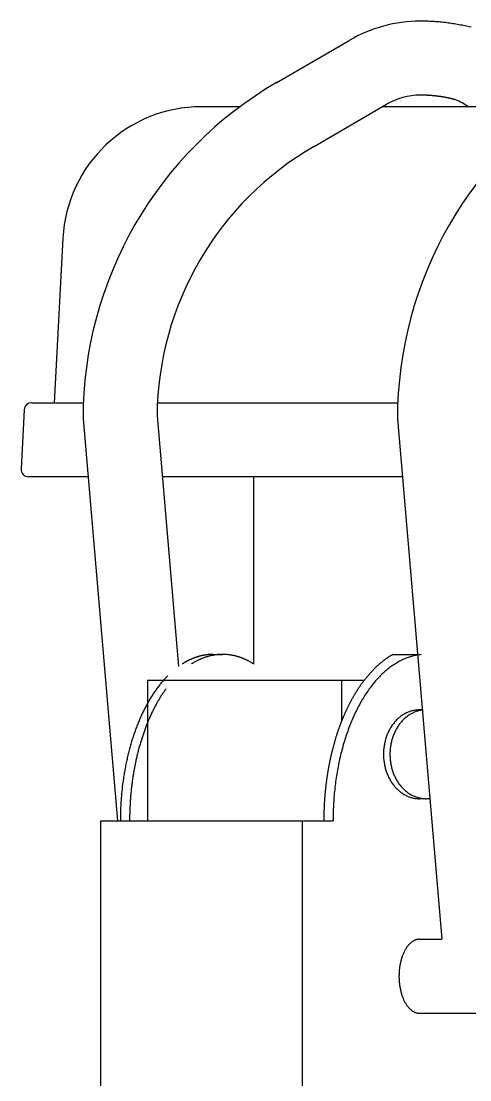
# Model space of a CAD drawing. Extents: x -197 to 653, y -753 to 174.
# Drawn here: x -148.4 to -124.1, y -306.6 to -249.4 of the extents above; entities that cross this region are included whole.
import ezdxf

# ---------------------------------------------------------------- set-up
doc = ezdxf.new("R2010")
doc.units = 0
doc.layers.get('0').update_dxf_attribs({"linetype": 'CONTINUOUS'})

msp = doc.modelspace()

# ---------------------------------------------------------------- linework, layer by layer
at = {"color": 7, "linetype": 'CONTINUOUS'}
for p, q in [((-134.594, -252.704), (-130.646, -250.409)), ((-136.562, -254), (-138.642, -254)), ((-132.584, -256.162), (-128.636, -253.867)), ((-119.562, -254), (-128.865, -254)), ((-146.132, -261.107), (-146.598, -270)), ((-147.82, -270), (-145.024, -270)), ((-141.019, -270), (-128.024, -270)), ((-148.22, -270.379), (-148.387, -273.579)), ((-141.041, -270.715), (-139.882, -284.263)), ((-145.041, -270.879), (-143.183, -292.607)), ((-128.041, -270.879), (-125.635, -299.009)), ((-144.774, -274), (-147.988, -274)), ((-127.774, -274), (-140.76, -274)), ((-135.8, -284.137), (-135.8, -274)), ((-137.998, -283.607), (-137.498, -283.607)), ((-128.289, -283.607), (-126.952, -283.607)), ((-141.562, -285.007), (-141.562, -292.607)), ((-141.562, -285.007), (-131.062, -285.007)), ((-131.062, -285.007), (-131.062, -287.215)), ((-131.062, -285.007), (-129.838, -285.007)), ((-126.696, -286.607), (-126.848, -286.607)), ((-126.498, -291.407), (-126.848, -291.407)), ((-144.107, -292.607), (-131.525, -292.607)), ((-144.107, -292.607), (-144.107, -316.151)), ((-133.189, -292.607), (-133.189, -316.151)), ((-126.835, -299.009), (-125.635, -299.009)), ((-126.848, -303.006), (-123.387, -303.006))]:
    msp.add_line(p, q, dxfattribs=at)
for points in [[(-124.06, -249.705, 0), (-124.141, -249.685, 0), (-124.222, -249.666, 0), (-124.303, -249.648, 0), (-124.384, -249.63, 0), (-124.466, -249.613, 0), (-124.548, -249.596, 0), (-124.63, -249.58, 0), (-124.712, -249.564, 0), (-124.794, -249.549, 0), (-124.876, -249.535, 0), (-124.959, -249.521, 0), (-125.042, -249.508, 0), (-125.125, -249.496, 0), (-125.208, -249.484, 0), (-125.291, -249.472, 0), (-125.374, -249.462, 0), (-125.458, -249.452, 0), (-125.541, -249.442, 0), (-125.625, -249.433, 0), (-125.709, -249.425, 0), (-125.793, -249.417, 0), (-125.876, -249.41, 0), (-125.96, -249.404, 0), (-126.044, -249.398, 0), (-126.129, -249.393, 0), (-126.213, -249.388, 0), (-126.297, -249.384, 0), (-126.381, -249.381, 0), (-126.465, -249.378, 0), (-126.55, -249.376, 0), (-126.634, -249.374, 0), (-126.718, -249.373, 0), (-126.803, -249.373, 0)], [(-137.998, -283.607, 0), (-138.012, -283.607, 0), (-138.025, -283.608, 0), (-138.038, -283.608, 0), (-138.052, -283.608, 0), (-138.065, -283.608, 0), (-138.079, -283.609, 0), (-138.092, -283.609, 0), (-138.105, -283.609, 0), (-138.119, -283.61, 0), (-138.132, -283.611, 0), (-138.145, -283.611, 0), (-138.159, -283.612, 0), (-138.172, -283.613, 0), (-138.185, -283.614, 0), (-138.199, -283.615, 0), (-138.212, -283.616, 0), (-138.226, -283.617, 0), (-138.239, -283.618, 0), (-138.252, -283.619, 0), (-138.266, -283.62, 0), (-138.279, -283.621, 0), (-138.292, -283.623, 0), (-138.306, -283.624, 0), (-138.319, -283.626, 0), (-138.332, -283.627, 0), (-138.346, -283.629, 0), (-138.359, -283.631, 0), (-138.372, -283.632, 0), (-138.386, -283.634, 0), (-138.399, -283.636, 0), (-138.412, -283.638, 0), (-138.426, -283.64, 0), (-138.439, -283.642, 0), (-138.452, -283.644, 0), (-138.466, -283.646, 0), (-138.479, -283.649, 0), (-138.492, -283.651, 0), (-138.506, -283.653, 0), (-138.519, -283.656, 0), (-138.532, -283.658, 0), (-138.545, -283.661, 0), (-138.559, -283.664, 0), (-138.572, -283.666, 0), (-138.585, -283.669, 0), (-138.599, -283.672, 0), (-138.612, -283.675, 0), (-138.625, -283.678, 0), (-138.638, -283.681, 0), (-138.652, -283.684, 0), (-138.665, -283.687, 0), (-138.678, -283.69, 0), (-138.691, -283.693, 0), (-138.705, -283.697, 0), (-138.718, -283.7, 0), (-138.731, -283.704, 0), (-138.744, -283.707, 0), (-138.757, -283.711, 0), (-138.771, -283.714, 0), (-138.784, -283.718, 0), (-138.797, -283.722, 0), (-138.81, -283.726, 0), (-138.823, -283.73, 0), (-138.837, -283.733, 0), (-138.85, -283.738, 0), (-138.863, -283.742, 0), (-138.876, -283.746, 0), (-138.889, -283.75, 0), (-138.903, -283.754, 0), (-138.916, -283.759, 0), (-138.929, -283.763, 0), (-138.942, -283.767, 0), (-138.955, -283.772, 0), (-138.968, -283.777, 0), (-138.981, -283.781, 0), (-138.994, -283.786, 0), (-139.008, -283.791, 0), (-139.021, -283.796, 0), (-139.034, -283.8, 0), (-139.047, -283.805, 0), (-139.06, -283.81, 0), (-139.073, -283.816, 0), (-139.086, -283.821, 0), (-139.099, -283.826, 0), (-139.112, -283.831, 0), (-139.125, -283.836, 0), (-139.138, -283.842, 0), (-139.151, -283.847, 0), (-139.164, -283.853, 0), (-139.177, -283.858, 0), (-139.19, -283.864, 0), (-139.203, -283.87, 0), (-139.216, -283.876, 0), (-139.229, -283.881, 0), (-139.242, -283.887, 0), (-139.255, -283.893, 0), (-139.268, -283.899, 0), (-139.281, -283.905, 0), (-139.294, -283.911, 0), (-139.307, -283.918, 0), (-139.32, -283.924, 0), (-139.333, -283.93, 0), (-139.345, -283.937, 0), (-139.358, -283.943, 0), (-139.371, -283.95, 0), (-139.384, -283.956, 0), (-139.397, -283.963, 0), (-139.41, -283.969, 0), (-139.423, -283.976, 0), (-139.435, -283.983, 0), (-139.448, -283.99, 0), (-139.461, -283.997, 0), (-139.474, -284.004, 0), (-139.486, -284.011, 0), (-139.499, -284.018, 0), (-139.512, -284.025, 0), (-139.525, -284.032, 0), (-139.537, -284.04, 0), (-139.55, -284.047, 0), (-139.563, -284.055, 0), (-139.576, -284.062, 0), (-139.588, -284.07, 0), (-139.601, -284.077, 0), (-139.614, -284.085, 0), (-139.626, -284.093, 0), (-139.639, -284.1, 0), (-139.652, -284.108, 0), (-139.664, -284.116, 0), (-139.677, -284.124, 0)], [(-135.82, -284.124, 0), (-135.845, -284.108, 0), (-135.87, -284.093, 0), (-135.896, -284.077, 0), (-135.921, -284.062, 0), (-135.946, -284.047, 0), (-135.972, -284.032, 0), (-135.997, -284.018, 0), (-136.023, -284.004, 0), (-136.048, -283.99, 0), (-136.074, -283.976, 0), (-136.1, -283.963, 0), (-136.125, -283.95, 0), (-136.151, -283.937, 0), (-136.177, -283.924, 0), (-136.203, -283.911, 0), (-136.229, -283.899, 0), (-136.255, -283.887, 0), (-136.28, -283.876, 0), (-136.306, -283.864, 0), (-136.332, -283.853, 0), (-136.358, -283.842, 0), (-136.385, -283.831, 0), (-136.411, -283.821, 0), (-136.437, -283.81, 0), (-136.463, -283.8, 0), (-136.489, -283.791, 0), (-136.515, -283.781, 0), (-136.542, -283.772, 0), (-136.568, -283.763, 0), (-136.594, -283.754, 0), (-136.62, -283.746, 0), (-136.647, -283.738, 0), (-136.673, -283.73, 0), (-136.699, -283.722, 0), (-136.726, -283.714, 0), (-136.752, -283.707, 0), (-136.779, -283.7, 0), (-136.805, -283.693, 0), (-136.832, -283.687, 0), (-136.858, -283.681, 0), (-136.885, -283.675, 0), (-136.911, -283.669, 0), (-136.938, -283.664, 0), (-136.964, -283.658, 0), (-136.991, -283.653, 0), (-137.018, -283.649, 0), (-137.044, -283.644, 0), (-137.071, -283.64, 0), (-137.098, -283.636, 0), (-137.124, -283.632, 0), (-137.151, -283.629, 0), (-137.178, -283.626, 0), (-137.204, -283.623, 0), (-137.231, -283.62, 0), (-137.258, -283.618, 0), (-137.284, -283.616, 0), (-137.311, -283.614, 0), (-137.338, -283.612, 0), (-137.365, -283.611, 0), (-137.391, -283.609, 0), (-137.418, -283.609, 0), (-137.445, -283.608, 0), (-137.472, -283.608, 0), (-137.498, -283.607, 0), (-137.525, -283.608, 0), (-137.552, -283.608, 0), (-137.579, -283.609, 0), (-137.605, -283.609, 0), (-137.632, -283.611, 0), (-137.659, -283.612, 0), (-137.685, -283.614, 0), (-137.712, -283.616, 0), (-137.739, -283.618, 0), (-137.766, -283.62, 0), (-137.792, -283.623, 0), (-137.819, -283.626, 0), (-137.846, -283.629, 0), (-137.872, -283.632, 0), (-137.899, -283.636, 0), (-137.926, -283.64, 0), (-137.952, -283.644, 0), (-137.979, -283.649, 0), (-138.006, -283.653, 0), (-138.032, -283.658, 0), (-138.059, -283.664, 0), (-138.085, -283.669, 0), (-138.112, -283.675, 0), (-138.138, -283.681, 0), (-138.165, -283.687, 0), (-138.191, -283.693, 0), (-138.218, -283.7, 0), (-138.244, -283.707, 0), (-138.271, -283.714, 0), (-138.297, -283.722, 0), (-138.323, -283.73, 0), (-138.35, -283.738, 0), (-138.376, -283.746, 0), (-138.403, -283.754, 0), (-138.429, -283.763, 0), (-138.455, -283.772, 0), (-138.481, -283.781, 0), (-138.508, -283.791, 0), (-138.534, -283.8, 0), (-138.56, -283.81, 0), (-138.586, -283.821, 0), (-138.612, -283.831, 0), (-138.638, -283.842, 0), (-138.664, -283.853, 0), (-138.69, -283.864, 0), (-138.716, -283.876, 0), (-138.742, -283.887, 0), (-138.768, -283.899, 0), (-138.794, -283.911, 0), (-138.82, -283.924, 0), (-138.845, -283.937, 0), (-138.871, -283.95, 0), (-138.897, -283.963, 0), (-138.923, -283.976, 0), (-138.948, -283.99, 0), (-138.974, -284.004, 0), (-138.999, -284.018, 0), (-139.025, -284.032, 0), (-139.05, -284.047, 0), (-139.076, -284.062, 0), (-139.101, -284.077, 0), (-139.126, -284.093, 0), (-139.152, -284.108, 0), (-139.177, -284.124, 0)], [(-126.751, -283.619, 0), (-126.811, -283.625, 0), (-126.87, -283.632, 0), (-126.93, -283.641, 0), (-126.989, -283.65, 0), (-127.048, -283.661, 0), (-127.108, -283.674, 0), (-127.167, -283.687, 0), (-127.226, -283.702, 0), (-127.285, -283.718, 0), (-127.344, -283.736, 0), (-127.403, -283.754, 0), (-127.462, -283.774, 0), (-127.52, -283.795, 0), (-127.578, -283.818, 0), (-127.637, -283.841, 0), (-127.695, -283.866, 0), (-127.753, -283.892, 0), (-127.81, -283.919, 0), (-127.868, -283.948, 0), (-127.925, -283.978, 0), (-127.982, -284.009, 0), (-128.039, -284.041, 0), (-128.096, -284.074, 0), (-128.153, -284.109, 0), (-128.209, -284.145, 0), (-128.265, -284.182, 0), (-128.321, -284.22, 0), (-128.376, -284.259, 0), (-128.431, -284.3, 0), (-128.486, -284.341, 0), (-128.541, -284.384, 0), (-128.596, -284.428, 0), (-128.65, -284.473, 0), (-128.703, -284.52, 0), (-128.757, -284.567, 0), (-128.81, -284.616, 0), (-128.863, -284.666, 0), (-128.916, -284.716, 0), (-128.968, -284.768, 0), (-129.02, -284.821, 0), (-129.071, -284.876, 0), (-129.122, -284.931, 0), (-129.173, -284.987, 0), (-129.223, -285.045, 0), (-129.273, -285.103, 0), (-129.323, -285.163, 0), (-129.372, -285.223, 0), (-129.421, -285.285, 0), (-129.469, -285.348, 0), (-129.517, -285.411, 0), (-129.565, -285.476, 0), (-129.612, -285.542, 0), (-129.658, -285.609, 0), (-129.705, -285.676, 0), (-129.75, -285.745, 0), (-129.796, -285.815, 0), (-129.841, -285.885, 0), (-129.885, -285.957, 0), (-129.929, -286.029, 0), (-129.972, -286.103, 0), (-130.015, -286.177, 0), (-130.057, -286.252, 0), (-130.099, -286.328, 0), (-130.141, -286.405, 0), (-130.182, -286.483, 0), (-130.222, -286.562, 0), (-130.262, -286.642, 0), (-130.301, -286.722, 0), (-130.34, -286.804, 0), (-130.378, -286.886, 0), (-130.416, -286.969, 0), (-130.453, -287.052, 0), (-130.49, -287.137, 0), (-130.526, -287.222, 0), (-130.561, -287.308, 0), (-130.596, -287.395, 0), (-130.63, -287.482, 0), (-130.664, -287.571, 0), (-130.697, -287.66, 0), (-130.73, -287.749, 0), (-130.762, -287.84, 0), (-130.793, -287.931, 0), (-130.824, -288.022, 0), (-130.854, -288.115, 0), (-130.883, -288.208, 0), (-130.912, -288.301, 0), (-130.94, -288.395, 0), (-130.968, -288.49, 0), (-130.995, -288.585, 0), (-131.021, -288.681, 0), (-131.047, -288.778, 0), (-131.072, -288.875, 0), (-131.097, -288.972, 0), (-131.12, -289.07, 0), (-131.144, -289.169, 0), (-131.166, -289.268, 0), (-131.188, -289.368, 0), (-131.209, -289.468, 0), (-131.23, -289.568, 0), (-131.249, -289.669, 0), (-131.269, -289.77, 0), (-131.287, -289.872, 0), (-131.305, -289.974, 0), (-131.322, -290.076, 0), (-131.338, -290.179, 0), (-131.354, -290.282, 0), (-131.369, -290.385, 0), (-131.384, -290.489, 0), (-131.397, -290.593, 0), (-131.41, -290.698, 0), (-131.423, -290.802, 0), (-131.434, -290.907, 0), (-131.445, -291.012, 0), (-131.455, -291.118, 0), (-131.465, -291.223, 0), (-131.474, -291.329, 0), (-131.482, -291.435, 0), (-131.489, -291.541, 0), (-131.496, -291.647, 0), (-131.502, -291.753, 0), (-131.507, -291.86, 0), (-131.512, -291.966, 0), (-131.516, -292.073, 0), (-131.519, -292.18, 0), (-131.522, -292.287, 0), (-131.523, -292.394, 0), (-131.524, -292.501, 0), (-131.525, -292.607, 0)], [(-140.46, -284.76, 0), (-140.496, -284.797, 0), (-140.532, -284.834, 0), (-140.568, -284.872, 0), (-140.603, -284.91, 0), (-140.639, -284.949, 0), (-140.674, -284.989, 0), (-140.709, -285.028, 0), (-140.744, -285.069, 0), (-140.779, -285.11, 0), (-140.813, -285.151, 0), (-140.848, -285.193, 0), (-140.882, -285.236, 0), (-140.916, -285.279, 0), (-140.95, -285.322, 0), (-140.983, -285.366, 0), (-141.017, -285.411, 0), (-141.05, -285.456, 0), (-141.083, -285.501, 0), (-141.115, -285.547, 0), (-141.148, -285.593, 0), (-141.18, -285.64, 0), (-141.212, -285.688, 0), (-141.244, -285.736, 0), (-141.276, -285.784, 0), (-141.307, -285.833, 0), (-141.338, -285.882, 0), (-141.369, -285.932, 0), (-141.4, -285.982, 0), (-141.431, -286.032, 0), (-141.461, -286.083, 0), (-141.491, -286.135, 0), (-141.521, -286.187, 0), (-141.55, -286.239, 0), (-141.58, -286.292, 0), (-141.609, -286.345, 0), (-141.637, -286.399, 0), (-141.666, -286.453, 0), (-141.694, -286.508, 0), (-141.722, -286.563, 0), (-141.75, -286.618, 0), (-141.778, -286.674, 0), (-141.805, -286.73, 0), (-141.832, -286.787, 0), (-141.859, -286.844, 0), (-141.885, -286.901, 0), (-141.912, -286.959, 0), (-141.938, -287.017, 0), (-141.963, -287.076, 0), (-141.989, -287.135, 0), (-142.014, -287.194, 0), (-142.039, -287.254, 0), (-142.063, -287.314, 0), (-142.088, -287.374, 0), (-142.112, -287.435, 0), (-142.135, -287.496, 0), (-142.159, -287.557, 0), (-142.182, -287.619, 0), (-142.205, -287.681, 0), (-142.228, -287.744, 0), (-142.25, -287.807, 0), (-142.272, -287.87, 0), (-142.294, -287.933, 0), (-142.315, -287.997, 0), (-142.336, -288.061, 0), (-142.357, -288.126, 0), (-142.378, -288.19, 0), (-142.398, -288.255, 0), (-142.418, -288.321, 0), (-142.438, -288.386, 0), (-142.457, -288.452, 0), (-142.476, -288.518, 0), (-142.495, -288.585, 0), (-142.513, -288.652, 0), (-142.531, -288.719, 0), (-142.549, -288.786, 0), (-142.567, -288.853, 0), (-142.584, -288.921, 0), (-142.601, -288.989, 0), (-142.617, -289.058, 0), (-142.634, -289.126, 0), (-142.65, -289.195, 0), (-142.665, -289.264, 0), (-142.68, -289.333, 0), (-142.695, -289.403, 0), (-142.71, -289.472, 0), (-142.724, -289.542, 0), (-142.738, -289.612, 0), (-142.752, -289.683, 0), (-142.765, -289.753, 0), (-142.778, -289.824, 0), (-142.791, -289.895, 0), (-142.803, -289.966, 0), (-142.816, -290.037, 0), (-142.827, -290.109, 0), (-142.839, -290.18, 0), (-142.85, -290.252, 0), (-142.86, -290.324, 0), (-142.871, -290.396, 0), (-142.881, -290.469, 0), (-142.891, -290.541, 0), (-142.9, -290.613, 0), (-142.909, -290.686, 0), (-142.918, -290.759, 0), (-142.926, -290.832, 0), (-142.934, -290.905, 0), (-142.942, -290.978, 0), (-142.949, -291.051, 0), (-142.956, -291.125, 0), (-142.963, -291.198, 0), (-142.969, -291.272, 0), (-142.975, -291.346, 0), (-142.981, -291.419, 0), (-142.986, -291.493, 0), (-142.991, -291.567, 0), (-142.996, -291.641, 0), (-143, -291.715, 0), (-143.004, -291.789, 0), (-143.008, -291.864, 0), (-143.011, -291.938, 0), (-143.014, -292.012, 0), (-143.016, -292.086, 0), (-143.019, -292.161, 0), (-143.021, -292.235, 0), (-143.022, -292.31, 0), (-143.023, -292.384, 0), (-143.024, -292.458, 0), (-143.025, -292.533, 0), (-143.025, -292.607, 0)], [(-140.558, -285.467, 0), (-140.587, -285.507, 0), (-140.615, -285.547, 0), (-140.643, -285.587, 0), (-140.671, -285.627, 0), (-140.699, -285.668, 0), (-140.727, -285.709, 0), (-140.754, -285.751, 0), (-140.782, -285.793, 0), (-140.809, -285.835, 0), (-140.836, -285.878, 0), (-140.863, -285.921, 0), (-140.889, -285.964, 0), (-140.916, -286.007, 0), (-140.942, -286.051, 0), (-140.968, -286.096, 0), (-140.994, -286.14, 0), (-141.02, -286.185, 0), (-141.045, -286.231, 0), (-141.071, -286.276, 0), (-141.096, -286.322, 0), (-141.121, -286.368, 0), (-141.146, -286.415, 0), (-141.171, -286.462, 0), (-141.195, -286.509, 0), (-141.219, -286.557, 0), (-141.243, -286.605, 0), (-141.267, -286.653, 0), (-141.291, -286.701, 0), (-141.315, -286.75, 0), (-141.338, -286.799, 0), (-141.361, -286.848, 0), (-141.384, -286.898, 0), (-141.407, -286.948, 0), (-141.429, -286.998, 0), (-141.452, -287.049, 0), (-141.474, -287.1, 0), (-141.496, -287.151, 0), (-141.517, -287.202, 0), (-141.539, -287.254, 0), (-141.56, -287.306, 0), (-141.581, -287.358, 0), (-141.602, -287.41, 0), (-141.623, -287.463, 0), (-141.643, -287.516, 0), (-141.663, -287.569, 0), (-141.683, -287.623, 0), (-141.703, -287.677, 0), (-141.723, -287.731, 0), (-141.742, -287.785, 0), (-141.761, -287.839, 0), (-141.78, -287.894, 0), (-141.799, -287.949, 0), (-141.818, -288.004, 0), (-141.836, -288.06, 0), (-141.854, -288.116, 0), (-141.872, -288.171, 0), (-141.889, -288.228, 0), (-141.907, -288.284, 0), (-141.924, -288.341, 0), (-141.941, -288.397, 0), (-141.958, -288.455, 0), (-141.974, -288.512, 0), (-141.99, -288.569, 0), (-142.006, -288.627, 0), (-142.022, -288.685, 0), (-142.038, -288.743, 0), (-142.053, -288.801, 0), (-142.068, -288.86, 0), (-142.083, -288.918, 0), (-142.098, -288.977, 0), (-142.112, -289.036, 0), (-142.126, -289.095, 0), (-142.14, -289.155, 0), (-142.154, -289.214, 0), (-142.167, -289.274, 0), (-142.181, -289.334, 0), (-142.194, -289.394, 0), (-142.206, -289.455, 0), (-142.219, -289.515, 0), (-142.231, -289.576, 0), (-142.243, -289.636, 0), (-142.255, -289.697, 0), (-142.266, -289.758, 0), (-142.278, -289.819, 0), (-142.289, -289.881, 0), (-142.299, -289.942, 0), (-142.31, -290.004, 0), (-142.32, -290.065, 0), (-142.33, -290.127, 0), (-142.34, -290.189, 0), (-142.35, -290.251, 0), (-142.359, -290.314, 0), (-142.368, -290.376, 0), (-142.377, -290.439, 0), (-142.385, -290.501, 0), (-142.394, -290.564, 0), (-142.402, -290.627, 0), (-142.409, -290.689, 0), (-142.417, -290.752, 0), (-142.424, -290.816, 0), (-142.431, -290.879, 0), (-142.438, -290.942, 0), (-142.445, -291.005, 0), (-142.451, -291.069, 0), (-142.457, -291.132, 0), (-142.463, -291.196, 0), (-142.468, -291.26, 0), (-142.473, -291.323, 0), (-142.478, -291.387, 0), (-142.483, -291.451, 0), (-142.488, -291.515, 0), (-142.492, -291.579, 0), (-142.496, -291.643, 0), (-142.5, -291.707, 0), (-142.503, -291.771, 0), (-142.506, -291.835, 0), (-142.509, -291.899, 0), (-142.512, -291.964, 0), (-142.514, -292.028, 0), (-142.517, -292.092, 0), (-142.519, -292.157, 0), (-142.52, -292.221, 0), (-142.522, -292.285, 0), (-142.523, -292.35, 0), (-142.524, -292.414, 0), (-142.524, -292.479, 0), (-142.525, -292.543, 0), (-142.525, -292.607, 0)], [(-126.848, -286.607, 0), (-126.896, -286.608, 0), (-126.944, -286.61, 0), (-126.992, -286.614, 0), (-127.039, -286.619, 0), (-127.087, -286.625, 0), (-127.134, -286.633, 0), (-127.181, -286.643, 0), (-127.228, -286.654, 0), (-127.275, -286.666, 0), (-127.322, -286.679, 0), (-127.368, -286.694, 0), (-127.414, -286.711, 0), (-127.46, -286.729, 0), (-127.505, -286.748, 0), (-127.55, -286.768, 0), (-127.594, -286.79, 0), (-127.638, -286.813, 0), (-127.681, -286.838, 0), (-127.724, -286.864, 0), (-127.767, -286.891, 0), (-127.809, -286.919, 0), (-127.85, -286.949, 0), (-127.891, -286.98, 0), (-127.931, -287.012, 0), (-127.97, -287.045, 0), (-128.009, -287.08, 0), (-128.047, -287.115, 0), (-128.084, -287.152, 0), (-128.121, -287.19, 0), (-128.157, -287.229, 0), (-128.192, -287.269, 0), (-128.226, -287.31, 0), (-128.26, -287.353, 0), (-128.292, -287.396, 0), (-128.324, -287.44, 0), (-128.355, -287.485, 0), (-128.384, -287.531, 0), (-128.413, -287.578, 0), (-128.441, -287.625, 0), (-128.468, -287.674, 0), (-128.495, -287.723, 0), (-128.52, -287.774, 0), (-128.544, -287.824, 0), (-128.567, -287.876, 0), (-128.589, -287.928, 0), (-128.61, -287.981, 0), (-128.63, -288.035, 0), (-128.649, -288.089, 0), (-128.666, -288.144, 0), (-128.683, -288.199, 0), (-128.699, -288.255, 0), (-128.713, -288.311, 0), (-128.726, -288.367, 0), (-128.738, -288.424, 0), (-128.75, -288.482, 0), (-128.759, -288.539, 0), (-128.768, -288.597, 0), (-128.776, -288.655, 0), (-128.782, -288.714, 0), (-128.787, -288.772, 0), (-128.792, -288.831, 0), (-128.795, -288.89, 0), (-128.796, -288.949, 0), (-128.797, -289.007, 0), (-128.796, -289.066, 0), (-128.795, -289.125, 0), (-128.792, -289.184, 0), (-128.787, -289.243, 0), (-128.782, -289.301, 0), (-128.776, -289.36, 0), (-128.768, -289.418, 0), (-128.759, -289.476, 0), (-128.75, -289.533, 0), (-128.738, -289.591, 0), (-128.726, -289.648, 0), (-128.713, -289.704, 0), (-128.699, -289.76, 0), (-128.683, -289.816, 0), (-128.666, -289.871, 0), (-128.649, -289.926, 0), (-128.63, -289.98, 0), (-128.61, -290.034, 0), (-128.589, -290.086, 0), (-128.567, -290.139, 0), (-128.544, -290.19, 0), (-128.52, -290.241, 0), (-128.495, -290.291, 0), (-128.468, -290.341, 0), (-128.441, -290.389, 0), (-128.413, -290.437, 0), (-128.384, -290.484, 0), (-128.355, -290.53, 0), (-128.324, -290.575, 0), (-128.292, -290.619, 0), (-128.26, -290.662, 0), (-128.226, -290.704, 0), (-128.192, -290.746, 0), (-128.157, -290.786, 0), (-128.121, -290.825, 0), (-128.084, -290.863, 0), (-128.047, -290.899, 0), (-128.009, -290.935, 0), (-127.97, -290.97, 0), (-127.931, -291.003, 0), (-127.891, -291.035, 0), (-127.85, -291.066, 0), (-127.809, -291.096, 0), (-127.767, -291.124, 0), (-127.724, -291.151, 0), (-127.681, -291.177, 0), (-127.638, -291.202, 0), (-127.594, -291.225, 0), (-127.55, -291.247, 0), (-127.505, -291.267, 0), (-127.46, -291.286, 0), (-127.414, -291.304, 0), (-127.368, -291.32, 0), (-127.322, -291.335, 0), (-127.275, -291.349, 0), (-127.228, -291.361, 0), (-127.181, -291.372, 0), (-127.134, -291.381, 0), (-127.087, -291.389, 0), (-127.039, -291.396, 0), (-126.992, -291.401, 0), (-126.944, -291.405, 0), (-126.896, -291.407, 0), (-126.848, -291.407, 0)], [(-126.658, -286.616, 0), (-126.706, -286.621, 0), (-126.753, -286.628, 0), (-126.801, -286.637, 0), (-126.848, -286.646, 0), (-126.895, -286.658, 0), (-126.942, -286.67, 0), (-126.988, -286.685, 0), (-127.035, -286.7, 0), (-127.081, -286.717, 0), (-127.126, -286.735, 0), (-127.171, -286.755, 0), (-127.216, -286.776, 0), (-127.26, -286.799, 0), (-127.304, -286.822, 0), (-127.348, -286.847, 0), (-127.39, -286.874, 0), (-127.433, -286.901, 0), (-127.475, -286.93, 0), (-127.516, -286.961, 0), (-127.556, -286.992, 0), (-127.596, -287.025, 0), (-127.635, -287.059, 0), (-127.674, -287.094, 0), (-127.712, -287.13, 0), (-127.749, -287.167, 0), (-127.785, -287.206, 0), (-127.821, -287.245, 0), (-127.856, -287.286, 0), (-127.89, -287.327, 0), (-127.923, -287.37, 0), (-127.955, -287.414, 0), (-127.987, -287.458, 0), (-128.017, -287.504, 0), (-128.047, -287.55, 0), (-128.075, -287.598, 0), (-128.103, -287.646, 0), (-128.13, -287.695, 0), (-128.155, -287.745, 0), (-128.18, -287.795, 0), (-128.204, -287.846, 0), (-128.226, -287.898, 0), (-128.248, -287.951, 0), (-128.269, -288.004, 0), (-128.288, -288.058, 0), (-128.306, -288.113, 0), (-128.324, -288.168, 0), (-128.34, -288.223, 0), (-128.355, -288.279, 0), (-128.369, -288.336, 0), (-128.382, -288.393, 0), (-128.394, -288.45, 0), (-128.404, -288.508, 0), (-128.414, -288.565, 0), (-128.422, -288.624, 0), (-128.429, -288.682, 0), (-128.435, -288.741, 0), (-128.44, -288.799, 0), (-128.443, -288.858, 0), (-128.445, -288.917, 0), (-128.447, -288.976, 0), (-128.447, -289.035, 0), (-128.446, -289.094, 0), (-128.443, -289.153, 0), (-128.44, -289.212, 0), (-128.435, -289.271, 0), (-128.429, -289.329, 0), (-128.422, -289.388, 0), (-128.414, -289.446, 0), (-128.405, -289.504, 0), (-128.394, -289.561, 0), (-128.383, -289.619, 0), (-128.37, -289.675, 0), (-128.356, -289.732, 0), (-128.341, -289.788, 0), (-128.325, -289.844, 0), (-128.308, -289.899, 0), (-128.289, -289.953, 0), (-128.27, -290.007, 0), (-128.249, -290.06, 0), (-128.228, -290.113, 0), (-128.205, -290.165, 0), (-128.181, -290.217, 0), (-128.157, -290.267, 0), (-128.131, -290.317, 0), (-128.105, -290.366, 0), (-128.077, -290.414, 0), (-128.048, -290.462, 0), (-128.019, -290.508, 0), (-127.988, -290.554, 0), (-127.957, -290.599, 0), (-127.925, -290.642, 0), (-127.892, -290.685, 0), (-127.858, -290.727, 0), (-127.823, -290.767, 0), (-127.788, -290.807, 0), (-127.751, -290.845, 0), (-127.714, -290.883, 0), (-127.676, -290.919, 0), (-127.638, -290.954, 0), (-127.599, -290.988, 0), (-127.559, -291.021, 0), (-127.518, -291.052, 0), (-127.477, -291.083, 0), (-127.435, -291.112, 0), (-127.393, -291.139, 0), (-127.35, -291.166, 0), (-127.307, -291.191, 0), (-127.263, -291.215, 0), (-127.219, -291.237, 0), (-127.174, -291.258, 0), (-127.129, -291.278, 0), (-127.083, -291.297, 0), (-127.037, -291.314, 0), (-126.991, -291.329, 0), (-126.945, -291.344, 0), (-126.898, -291.356, 0), (-126.851, -291.368, 0), (-126.804, -291.378, 0), (-126.756, -291.386, 0), (-126.709, -291.393, 0), (-126.661, -291.399, 0), (-126.613, -291.403, 0), (-126.565, -291.406, 0), (-126.517, -291.407, 0), (-126.47, -291.407, 0), (-126.422, -291.406, 0), (-126.374, -291.403, 0), (-126.326, -291.398, 0)], [(-126.841, -299.009, 0), (-126.868, -299.009, 0), (-126.895, -299.01, 0), (-126.923, -299.013, 0), (-126.95, -299.017, 0), (-126.977, -299.022, 0), (-127.004, -299.028, 0), (-127.031, -299.036, 0), (-127.058, -299.045, 0), (-127.084, -299.055, 0), (-127.111, -299.066, 0), (-127.137, -299.078, 0), (-127.164, -299.091, 0), (-127.19, -299.106, 0), (-127.216, -299.122, 0), (-127.241, -299.138, 0), (-127.267, -299.156, 0), (-127.292, -299.175, 0), (-127.316, -299.196, 0), (-127.341, -299.217, 0), (-127.365, -299.239, 0), (-127.389, -299.263, 0), (-127.413, -299.287, 0), (-127.436, -299.313, 0), (-127.459, -299.339, 0), (-127.482, -299.367, 0), (-127.504, -299.396, 0), (-127.526, -299.425, 0), (-127.547, -299.456, 0), (-127.568, -299.487, 0), (-127.589, -299.52, 0), (-127.609, -299.553, 0), (-127.628, -299.587, 0), (-127.647, -299.622, 0), (-127.666, -299.658, 0), (-127.684, -299.695, 0), (-127.702, -299.732, 0), (-127.719, -299.77, 0), (-127.736, -299.809, 0), (-127.752, -299.849, 0), (-127.767, -299.889, 0), (-127.782, -299.93, 0), (-127.797, -299.972, 0), (-127.81, -300.015, 0), (-127.824, -300.057, 0), (-127.836, -300.101, 0), (-127.848, -300.145, 0), (-127.86, -300.19, 0), (-127.871, -300.235, 0), (-127.881, -300.28, 0), (-127.89, -300.326, 0), (-127.899, -300.373, 0), (-127.908, -300.42, 0), (-127.915, -300.467, 0), (-127.923, -300.514, 0), (-127.929, -300.562, 0), (-127.935, -300.61, 0), (-127.94, -300.658, 0), (-127.944, -300.707, 0), (-127.948, -300.756, 0), (-127.951, -300.804, 0), (-127.954, -300.853, 0), (-127.955, -300.902, 0), (-127.956, -300.952, 0), (-127.957, -301.001, 0), (-127.957, -301.05, 0), (-127.956, -301.099, 0), (-127.954, -301.148, 0), (-127.952, -301.197, 0), (-127.949, -301.246, 0), (-127.945, -301.295, 0), (-127.941, -301.343, 0), (-127.936, -301.392, 0), (-127.931, -301.44, 0), (-127.924, -301.488, 0), (-127.917, -301.535, 0), (-127.91, -301.582, 0), (-127.902, -301.629, 0), (-127.893, -301.676, 0), (-127.884, -301.722, 0), (-127.873, -301.768, 0), (-127.863, -301.813, 0), (-127.852, -301.858, 0), (-127.84, -301.902, 0), (-127.827, -301.946, 0), (-127.814, -301.989, 0), (-127.8, -302.031, 0), (-127.786, -302.073, 0), (-127.771, -302.114, 0), (-127.756, -302.155, 0), (-127.74, -302.195, 0), (-127.724, -302.234, 0), (-127.707, -302.273, 0), (-127.689, -302.31, 0), (-127.671, -302.347, 0), (-127.652, -302.383, 0), (-127.633, -302.418, 0), (-127.614, -302.453, 0), (-127.594, -302.486, 0), (-127.574, -302.519, 0), (-127.553, -302.551, 0), (-127.532, -302.581, 0), (-127.51, -302.611, 0), (-127.488, -302.64, 0), (-127.465, -302.668, 0), (-127.442, -302.695, 0), (-127.419, -302.721, 0), (-127.396, -302.745, 0), (-127.372, -302.769, 0), (-127.348, -302.792, 0), (-127.323, -302.813, 0), (-127.298, -302.834, 0), (-127.273, -302.853, 0), (-127.248, -302.872, 0), (-127.223, -302.889, 0), (-127.197, -302.905, 0), (-127.171, -302.92, 0), (-127.145, -302.933, 0), (-127.118, -302.946, 0), (-127.092, -302.957, 0), (-127.065, -302.968, 0), (-127.038, -302.977, 0), (-127.011, -302.984, 0), (-126.984, -302.991, 0), (-126.957, -302.997, 0), (-126.93, -303.001, 0), (-126.903, -303.004, 0), (-126.876, -303.006, 0), (-126.848, -303.006, 0)]]:
    msp.add_polyline3d(points, dxfattribs=at)
at = {"color": 7}
for points in [[(-124.893, -253.621, 0), (-124.902, -253.618, 0), (-124.912, -253.616, 0), (-124.921, -253.613, 0), (-124.931, -253.611, 0), (-124.94, -253.608, 0), (-124.95, -253.606, 0), (-124.959, -253.603, 0), (-124.969, -253.601, 0), (-124.978, -253.599, 0), (-124.988, -253.596, 0), (-124.997, -253.594, 0), (-125.007, -253.591, 0), (-125.017, -253.589, 0), (-125.026, -253.587, 0), (-125.036, -253.584, 0), (-125.045, -253.582, 0), (-125.055, -253.58, 0), (-125.065, -253.577, 0), (-125.074, -253.575, 0), (-125.084, -253.573, 0), (-125.094, -253.57, 0), (-125.103, -253.568, 0), (-125.113, -253.566, 0), (-125.122, -253.564, 0), (-125.132, -253.561, 0), (-125.142, -253.559, 0), (-125.151, -253.557, 0), (-125.161, -253.555, 0), (-125.171, -253.552, 0), (-125.181, -253.55, 0), (-125.19, -253.548, 0), (-125.2, -253.546, 0), (-125.21, -253.544, 0), (-125.219, -253.542, 0), (-125.229, -253.54, 0), (-125.239, -253.538, 0), (-125.249, -253.535, 0), (-125.258, -253.533, 0), (-125.268, -253.531, 0), (-125.278, -253.529, 0), (-125.288, -253.527, 0), (-125.297, -253.525, 0), (-125.307, -253.523, 0), (-125.317, -253.521, 0), (-125.327, -253.519, 0), (-125.337, -253.517, 0), (-125.346, -253.515, 0), (-125.356, -253.513, 0), (-125.366, -253.511, 0), (-125.376, -253.509, 0), (-125.386, -253.508, 0), (-125.396, -253.506, 0), (-125.405, -253.504, 0), (-125.415, -253.502, 0), (-125.425, -253.5, 0), (-125.435, -253.498, 0), (-125.445, -253.496, 0), (-125.455, -253.495, 0), (-125.465, -253.493, 0), (-125.475, -253.491, 0), (-125.484, -253.489, 0), (-125.494, -253.487, 0), (-125.504, -253.486, 0), (-125.514, -253.484, 0), (-125.524, -253.482, 0), (-125.534, -253.481, 0), (-125.544, -253.479, 0), (-125.554, -253.477, 0), (-125.564, -253.476, 0), (-125.574, -253.474, 0), (-125.584, -253.472, 0), (-125.594, -253.471, 0), (-125.604, -253.469, 0), (-125.614, -253.467, 0), (-125.624, -253.466, 0), (-125.634, -253.464, 0), (-125.643, -253.463, 0), (-125.653, -253.461, 0), (-125.663, -253.46, 0), (-125.673, -253.458, 0), (-125.683, -253.457, 0), (-125.693, -253.455, 0), (-125.703, -253.454, 0), (-125.713, -253.452, 0), (-125.723, -253.451, 0), (-125.734, -253.449, 0), (-125.744, -253.448, 0), (-125.754, -253.446, 0), (-125.764, -253.445, 0), (-125.774, -253.444, 0), (-125.784, -253.442, 0), (-125.794, -253.441, 0), (-125.804, -253.439, 0), (-125.814, -253.438, 0), (-125.824, -253.437, 0), (-125.834, -253.435, 0), (-125.844, -253.434, 0), (-125.854, -253.433, 0), (-125.864, -253.432, 0), (-125.874, -253.43, 0), (-125.884, -253.429, 0), (-125.894, -253.428, 0), (-125.905, -253.427, 0), (-125.915, -253.425, 0), (-125.925, -253.424, 0), (-125.935, -253.423, 0), (-125.945, -253.422, 0), (-125.955, -253.421, 0), (-125.965, -253.42, 0), (-125.975, -253.419, 0), (-125.985, -253.417, 0), (-125.996, -253.416, 0), (-126.006, -253.415, 0), (-126.016, -253.414, 0), (-126.026, -253.413, 0), (-126.036, -253.412, 0), (-126.046, -253.411, 0), (-126.056, -253.41, 0), (-126.066, -253.409, 0), (-126.077, -253.408, 0), (-126.087, -253.407, 0), (-126.097, -253.406, 0), (-126.107, -253.405, 0), (-126.117, -253.404, 0), (-126.127, -253.403, 0), (-126.138, -253.402, 0), (-126.148, -253.402, 0), (-126.158, -253.401, 0), (-126.168, -253.4, 0), (-126.178, -253.399, 0), (-126.189, -253.398, 0), (-126.199, -253.397, 0), (-126.209, -253.396, 0), (-126.219, -253.396, 0), (-126.229, -253.395, 0), (-126.239, -253.394, 0), (-126.25, -253.393, 0), (-126.26, -253.393, 0), (-126.27, -253.392, 0), (-126.28, -253.391, 0), (-126.29, -253.39, 0), (-126.301, -253.39, 0), (-126.311, -253.389, 0), (-126.321, -253.388, 0), (-126.331, -253.388, 0), (-126.342, -253.387, 0), (-126.352, -253.387, 0), (-126.362, -253.386, 0), (-126.372, -253.385, 0), (-126.382, -253.385, 0), (-126.393, -253.384, 0), (-126.403, -253.384, 0), (-126.413, -253.383, 0), (-126.423, -253.383, 0), (-126.434, -253.382, 0), (-126.444, -253.382, 0), (-126.454, -253.381, 0), (-126.464, -253.381, 0), (-126.475, -253.38, 0), (-126.485, -253.38, 0), (-126.495, -253.379, 0), (-126.505, -253.379, 0), (-126.515, -253.379, 0), (-126.526, -253.378, 0), (-126.536, -253.378, 0), (-126.546, -253.377, 0), (-126.556, -253.377, 0), (-126.567, -253.377, 0), (-126.577, -253.376, 0), (-126.587, -253.376, 0), (-126.597, -253.376, 0), (-126.608, -253.376, 0), (-126.618, -253.375, 0), (-126.628, -253.375, 0), (-126.639, -253.375, 0), (-126.649, -253.375, 0), (-126.659, -253.374, 0), (-126.669, -253.374, 0), (-126.68, -253.374, 0), (-126.69, -253.374, 0), (-126.7, -253.374, 0), (-126.71, -253.374, 0), (-126.721, -253.374, 0), (-126.731, -253.373, 0), (-126.741, -253.373, 0), (-126.751, -253.373, 0), (-126.762, -253.373, 0), (-126.772, -253.373, 0), (-126.782, -253.373, 0), (-126.792, -253.373, 0), (-126.803, -253.373, 0)], [(-128.289, -283.607, 0), (-128.31, -283.62, 0), (-128.331, -283.632, 0), (-128.353, -283.645, 0), (-128.374, -283.658, 0), (-128.395, -283.671, 0), (-128.416, -283.684, 0), (-128.438, -283.697, 0), (-128.459, -283.711, 0), (-128.48, -283.724, 0), (-128.501, -283.738, 0), (-128.522, -283.752, 0), (-128.543, -283.766, 0), (-128.563, -283.78, 0), (-128.584, -283.794, 0), (-128.605, -283.808, 0), (-128.626, -283.823, 0), (-128.646, -283.838, 0), (-128.667, -283.852, 0), (-128.688, -283.867, 0), (-128.708, -283.882, 0), (-128.729, -283.897, 0), (-128.749, -283.913, 0), (-128.769, -283.928, 0), (-128.79, -283.944, 0), (-128.81, -283.96, 0), (-128.83, -283.975, 0), (-128.85, -283.991, 0), (-128.871, -284.007, 0), (-128.891, -284.024, 0), (-128.911, -284.04, 0), (-128.931, -284.057, 0), (-128.951, -284.073, 0), (-128.97, -284.09, 0), (-128.99, -284.107, 0), (-129.01, -284.124, 0), (-129.03, -284.141, 0), (-129.05, -284.158, 0), (-129.069, -284.176, 0), (-129.089, -284.193, 0), (-129.108, -284.211, 0), (-129.128, -284.229, 0), (-129.147, -284.246, 0), (-129.167, -284.264, 0), (-129.186, -284.283, 0), (-129.205, -284.301, 0), (-129.224, -284.319, 0), (-129.243, -284.338, 0), (-129.263, -284.356, 0), (-129.282, -284.375, 0), (-129.301, -284.394, 0), (-129.32, -284.413, 0), (-129.338, -284.432, 0), (-129.357, -284.452, 0), (-129.376, -284.471, 0), (-129.395, -284.49, 0), (-129.413, -284.51, 0), (-129.432, -284.53, 0), (-129.451, -284.55, 0), (-129.469, -284.57, 0), (-129.488, -284.59, 0), (-129.506, -284.61, 0), (-129.524, -284.63, 0), (-129.543, -284.651, 0), (-129.561, -284.671, 0), (-129.579, -284.692, 0), (-129.597, -284.713, 0), (-129.615, -284.734, 0), (-129.633, -284.755, 0), (-129.651, -284.776, 0), (-129.669, -284.797, 0), (-129.687, -284.819, 0), (-129.705, -284.84, 0), (-129.722, -284.862, 0), (-129.74, -284.883, 0), (-129.758, -284.905, 0), (-129.775, -284.927, 0), (-129.793, -284.949, 0), (-129.81, -284.971, 0), (-129.828, -284.994, 0), (-129.845, -285.016, 0), (-129.862, -285.039, 0), (-129.879, -285.061, 0), (-129.896, -285.084, 0), (-129.914, -285.107, 0), (-129.931, -285.13, 0), (-129.948, -285.153, 0), (-129.964, -285.176, 0), (-129.981, -285.199, 0), (-129.998, -285.223, 0), (-130.015, -285.246, 0), (-130.031, -285.27, 0), (-130.048, -285.293, 0), (-130.065, -285.317, 0), (-130.081, -285.341, 0), (-130.098, -285.365, 0), (-130.114, -285.389, 0), (-130.13, -285.414, 0), (-130.146, -285.438, 0), (-130.163, -285.462, 0), (-130.179, -285.487, 0), (-130.195, -285.512, 0), (-130.211, -285.536, 0), (-130.227, -285.561, 0), (-130.243, -285.586, 0), (-130.259, -285.611, 0), (-130.274, -285.636, 0), (-130.29, -285.662, 0), (-130.306, -285.687, 0), (-130.321, -285.712, 0), (-130.337, -285.738, 0), (-130.352, -285.764, 0), (-130.368, -285.789, 0), (-130.383, -285.815, 0), (-130.398, -285.841, 0), (-130.413, -285.867, 0), (-130.428, -285.893, 0), (-130.444, -285.92, 0), (-130.459, -285.946, 0), (-130.474, -285.972, 0), (-130.488, -285.999, 0), (-130.503, -286.026, 0), (-130.518, -286.052, 0), (-130.533, -286.079, 0), (-130.547, -286.106, 0), (-130.562, -286.133, 0), (-130.576, -286.16, 0), (-130.591, -286.187, 0), (-130.605, -286.215, 0), (-130.619, -286.242, 0), (-130.634, -286.27, 0), (-130.648, -286.297, 0), (-130.662, -286.325, 0), (-130.676, -286.353, 0), (-130.69, -286.38, 0), (-130.704, -286.408, 0), (-130.718, -286.436, 0), (-130.732, -286.464, 0), (-130.745, -286.493, 0), (-130.759, -286.521, 0), (-130.773, -286.549, 0), (-130.786, -286.578, 0), (-130.8, -286.606, 0), (-130.813, -286.635, 0), (-130.826, -286.664, 0), (-130.839, -286.692, 0), (-130.853, -286.721, 0), (-130.866, -286.75, 0), (-130.879, -286.779, 0), (-130.892, -286.808, 0), (-130.905, -286.838, 0), (-130.918, -286.867, 0), (-130.93, -286.896, 0), (-130.943, -286.926, 0), (-130.956, -286.955, 0), (-130.968, -286.985, 0), (-130.981, -287.015, 0), (-130.993, -287.045, 0), (-131.006, -287.074, 0), (-131.018, -287.104, 0), (-131.03, -287.134, 0), (-131.042, -287.165, 0), (-131.054, -287.195, 0), (-131.066, -287.225, 0), (-131.078, -287.255, 0), (-131.09, -287.286, 0), (-131.102, -287.316, 0), (-131.114, -287.347, 0), (-131.126, -287.378, 0), (-131.137, -287.408, 0), (-131.149, -287.439, 0), (-131.16, -287.47, 0), (-131.172, -287.501, 0), (-131.183, -287.532, 0), (-131.194, -287.563, 0), (-131.205, -287.594, 0), (-131.216, -287.626, 0), (-131.227, -287.657, 0), (-131.238, -287.688, 0), (-131.249, -287.72, 0), (-131.26, -287.752, 0), (-131.271, -287.783, 0), (-131.282, -287.815, 0), (-131.292, -287.847, 0), (-131.303, -287.878, 0), (-131.313, -287.91, 0), (-131.324, -287.942, 0), (-131.334, -287.974, 0), (-131.344, -288.007, 0), (-131.354, -288.039, 0), (-131.364, -288.071, 0), (-131.374, -288.103, 0), (-131.384, -288.136, 0), (-131.394, -288.168, 0), (-131.404, -288.201, 0), (-131.414, -288.233, 0), (-131.423, -288.266, 0), (-131.433, -288.299, 0), (-131.442, -288.331, 0), (-131.452, -288.364, 0), (-131.461, -288.397, 0), (-131.47, -288.43, 0), (-131.48, -288.463, 0), (-131.489, -288.496, 0), (-131.498, -288.529, 0), (-131.507, -288.562, 0), (-131.516, -288.596, 0), (-131.525, -288.629, 0), (-131.533, -288.662, 0), (-131.542, -288.696, 0), (-131.551, -288.729, 0), (-131.559, -288.763, 0), (-131.568, -288.796, 0), (-131.576, -288.83, 0), (-131.584, -288.864, 0), (-131.593, -288.898, 0), (-131.601, -288.931, 0), (-131.609, -288.965, 0), (-131.617, -288.999, 0), (-131.625, -289.033, 0), (-131.633, -289.067, 0), (-131.64, -289.101, 0), (-131.648, -289.135, 0), (-131.656, -289.17, 0), (-131.663, -289.204, 0), (-131.671, -289.238, 0), (-131.678, -289.272, 0), (-131.686, -289.307, 0), (-131.693, -289.341, 0), (-131.7, -289.376, 0), (-131.707, -289.41, 0), (-131.714, -289.445, 0), (-131.721, -289.479, 0), (-131.728, -289.514, 0), (-131.735, -289.549, 0), (-131.741, -289.583, 0), (-131.748, -289.618, 0), (-131.755, -289.653, 0), (-131.761, -289.688, 0), (-131.768, -289.723, 0), (-131.774, -289.758, 0), (-131.78, -289.793, 0), (-131.786, -289.828, 0), (-131.792, -289.863, 0), (-131.798, -289.898, 0), (-131.804, -289.933, 0), (-131.81, -289.968, 0), (-131.816, -290.004, 0), (-131.822, -290.039, 0), (-131.827, -290.074, 0), (-131.833, -290.11, 0), (-131.838, -290.145, 0), (-131.844, -290.18, 0), (-131.849, -290.216, 0), (-131.854, -290.251, 0), (-131.86, -290.287, 0), (-131.865, -290.322, 0), (-131.87, -290.358, 0), (-131.875, -290.394, 0), (-131.879, -290.429, 0), (-131.884, -290.465, 0), (-131.889, -290.501, 0), (-131.894, -290.536, 0), (-131.898, -290.572, 0), (-131.903, -290.608, 0), (-131.907, -290.644, 0), (-131.911, -290.68, 0), (-131.916, -290.715, 0), (-131.92, -290.751, 0), (-131.924, -290.787, 0), (-131.928, -290.823, 0), (-131.932, -290.859, 0), (-131.935, -290.895, 0), (-131.939, -290.931, 0), (-131.943, -290.967, 0), (-131.946, -291.003, 0), (-131.95, -291.04, 0), (-131.953, -291.076, 0), (-131.957, -291.112, 0), (-131.96, -291.148, 0), (-131.963, -291.184, 0), (-131.966, -291.221, 0), (-131.969, -291.257, 0), (-131.972, -291.293, 0), (-131.975, -291.329, 0), (-131.978, -291.366, 0), (-131.981, -291.402, 0), (-131.983, -291.438, 0), (-131.986, -291.475, 0), (-131.988, -291.511, 0), (-131.991, -291.547, 0), (-131.993, -291.584, 0), (-131.995, -291.62, 0), (-131.997, -291.657, 0), (-132, -291.693, 0), (-132.002, -291.73, 0), (-132.003, -291.766, 0), (-132.005, -291.803, 0), (-132.007, -291.839, 0), (-132.009, -291.876, 0), (-132.01, -291.912, 0), (-132.012, -291.949, 0), (-132.013, -291.985, 0), (-132.014, -292.022, 0), (-132.016, -292.058, 0), (-132.017, -292.095, 0), (-132.018, -292.131, 0), (-132.019, -292.168, 0), (-132.02, -292.205, 0), (-132.021, -292.241, 0), (-132.022, -292.278, 0), (-132.022, -292.314, 0), (-132.023, -292.351, 0), (-132.023, -292.388, 0), (-132.024, -292.424, 0), (-132.024, -292.461, 0), (-132.024, -292.498, 0), (-132.025, -292.534, 0), (-132.025, -292.571, 0), (-132.025, -292.607, 0)]]:
    msp.add_polyline3d(points, dxfattribs=at)
at = {"color": 7, "linetype": 'CONTINUOUS'}
for centre, radius, start, end in [((-126.803, -257.022), 7.648, 90, 120.1667), ((-124.041, -270.859), 21, 120.0273, 180.054), ((-107.041, -270.859), 21, 120.0273, 180.054), ((-126.803, -257.022), 3.648, 90, 120.1667), ((-138.642, -261.5), 7.5, 90, 177), ((-126.108, -256.599), 3.216, 53.904, 67.8023), ((-124.041, -270.859), 17, 120.0273, 179.5148), ((-147.82, -270.4), 0.4, 90, 177), ((-147.988, -273.6), 0.4, 177, 270)]:
    msp.add_arc(centre, radius, start, end, dxfattribs=at)

doc.saveas('drawing.dxf')
